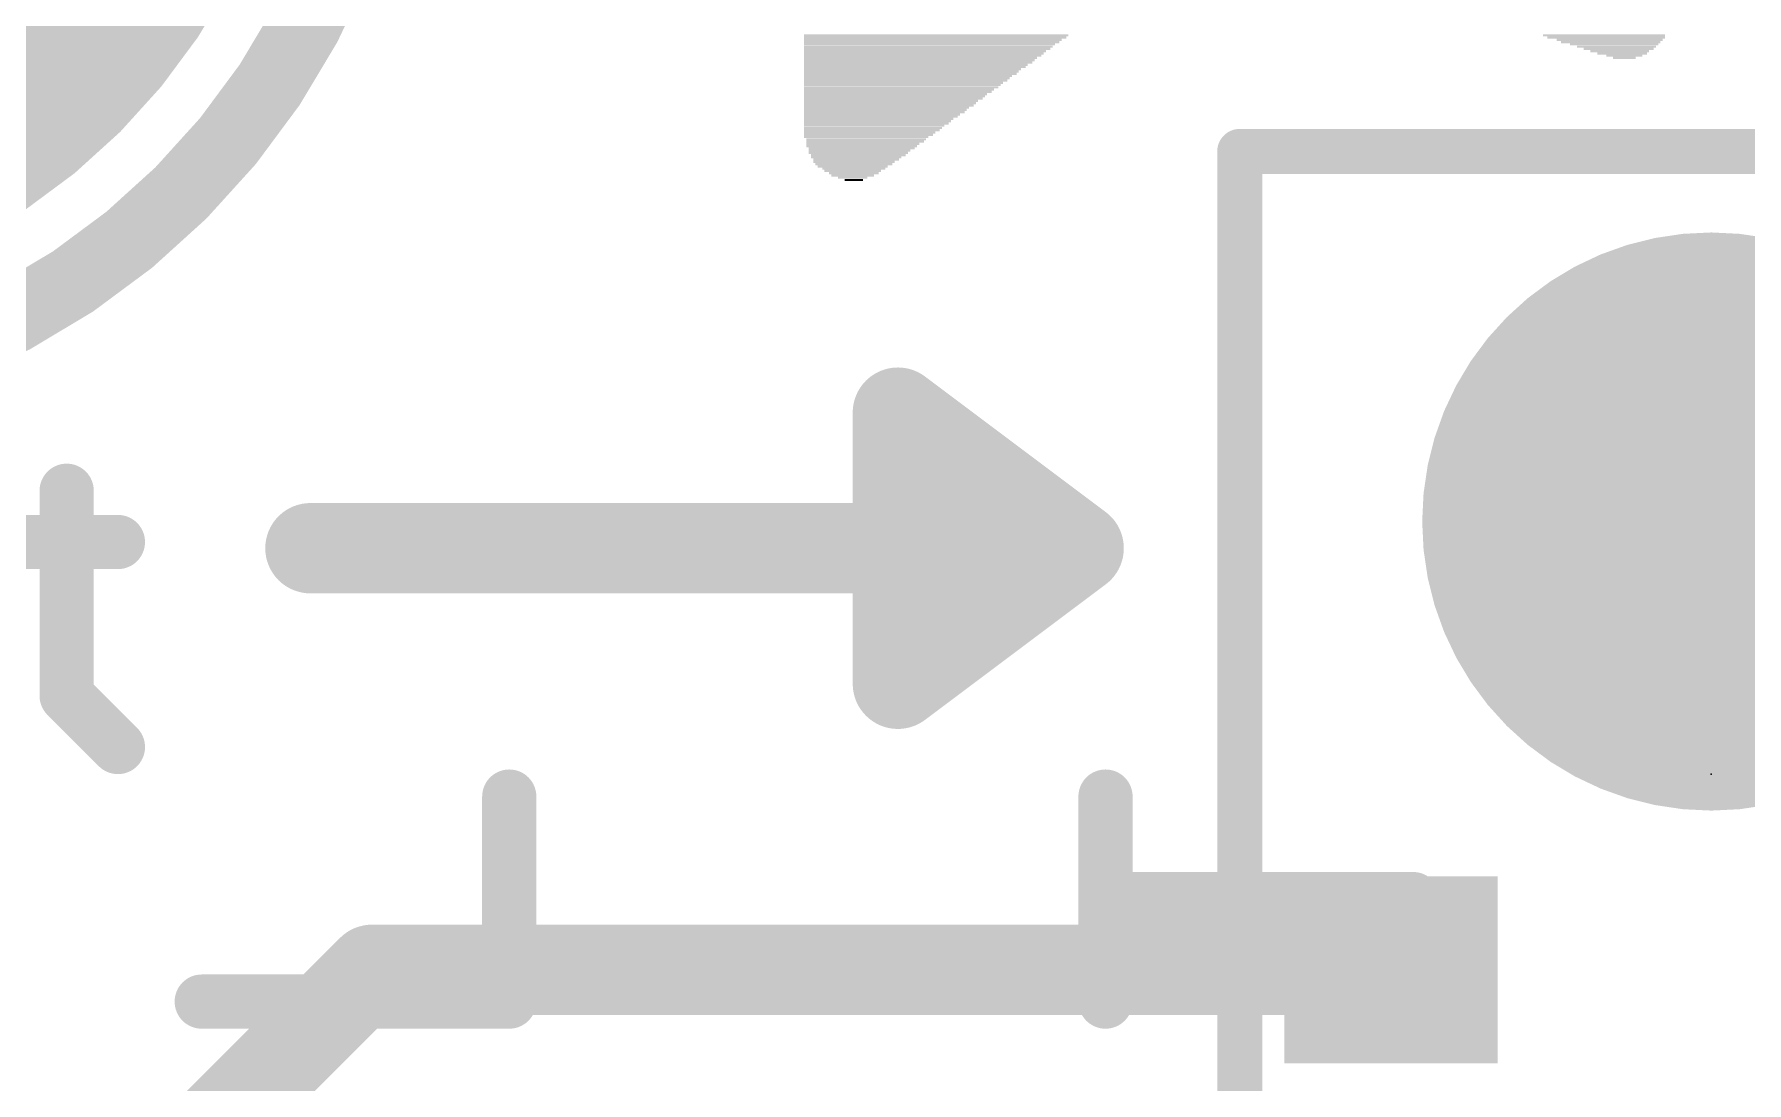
# Model space of a CAD drawing. Extents: x -2.3 to 17.7, y -5.1 to 12.8.
# Drawn here: x 4.558 to 9.371, y 6.245 to 9.192 of the extents above; entities that cross this region are included whole.
import ezdxf

# ---------------------------------------------------------------- set-up
doc = ezdxf.new("R2010")
doc.units = 0
for name, color, linetype in [('16', 132, 'CONTINUOUS'), ('17', 110, 'CONTINUOUS'), ('21', 40, 'CONTINUOUS'), ('22', 6, 'CONTINUOUS'), ('24', 53, 'CONTINUOUS')]:
    doc.layers.add(name, color=color, linetype=linetype)

# ---------------------------------------------------------------- blocks, each defined once
blk = doc.blocks.new('RECT')
blk.add_solid([(-0.5, -0.5), (0.5, -0.5), (-0.5, 0.5), (0.5, 0.5)])
blk = doc.blocks.new('ROUNDP')
at = {"const_width": 0.5}
blk.add_lwpolyline([(0, -0.25, 1), (0, 0.25, 1), (0, -0.25)], format="xyb", dxfattribs=at)

msp = doc.modelspace()

# ---------------------------------------------------------------- linework, layer by layer
at = {"layer": '16', "const_width": 0.254}
for points in [[(5.507, 6.562), (3.771, 4.826)], [(8.371, 6.562), (5.507, 6.562)]]:
    msp.add_lwpolyline(points, dxfattribs=at)
at = {"layer": '16', "const_width": 0.127}
for points in [[(5.507, 6.6255, 1), (5.507, 6.4985)], [(5.5519, 6.5171, 1), (5.4621, 6.6069)], [(8.371, 6.4985, 1), (8.371, 6.6255)]]:
    msp.add_lwpolyline(points, format="xyb", dxfattribs=at)
at = {"layer": '21'}
for points, const_width in [([(3.556, 8.16, 1), (3.556, 12.16, 1), (3.556, 8.16)], 0.2032), ([(7.0231, 8.1788, 1), (6.9469, 8.0772)], 0.127), ([(7.0485, 8.128, 1), (6.9215, 8.128)], 0.127), ([(4.687, 7.9085, 1), (4.6108, 7.9085)], 0.0762), ([(5.334, 7.8105, 1), (5.334, 7.6835)], 0.127), ([(7.5311, 7.6962, 1), (7.4549, 7.7978)], 0.127), ([(7.4549, 7.6962, 1), (7.5311, 7.7978)], 0.127), ([(7.493, 7.6835, 1), (7.493, 7.8105)], 0.127), ([(4.7929, 7.7263, 1), (4.7929, 7.8025)], 0.0762), ([(6.9469, 7.4168, 1), (7.0231, 7.3152)], 0.127), ([(6.9215, 7.366, 1), (7.0485, 7.366)], 0.127), ([(4.6758, 7.3592, 1), (4.6219, 7.3053)], 0.0762), ([(4.6108, 7.3323, 1), (4.687, 7.3323)], 0.0762), ([(4.766, 7.1613, 1), (4.8199, 7.2151)], 0.0762), ([(5.9309, 7.0489, 1), (5.8547, 7.0489)], 0.0762), ([(7.6066, 7.0489, 1), (7.5304, 7.0489)], 0.0762), ([(7.5685, 6.7989, 1), (7.5685, 6.7227)], 0.0762), ([(8.4328, 6.7227, 1), (8.4328, 6.7989)], 0.0762), ([(5.0285, 6.5108, 1), (5.0285, 6.4346)], 0.0762), ([(5.8928, 6.4346, 1), (5.8928, 6.5108)], 0.0762), ([(5.8547, 6.4727, 1), (5.9309, 6.4727)], 0.0762), ([(7.5304, 6.4727, 1), (7.6066, 6.4727)], 0.0762)]:
    msp.add_lwpolyline(points, format="xyb", dxfattribs=dict(at, const_width=const_width))
for points, const_width in [([(7.493, 7.747), (6.985, 8.128)], 0.254), ([(6.985, 8.128), (6.985, 7.366)], 0.254), ([(4.6489, 7.9085), (4.6489, 7.3323)], 0.1524), ([(5.334, 7.747), (7.493, 7.747)], 0.254), ([(6.985, 7.366), (7.493, 7.747)], 0.254), ([(4.5048, 7.7644), (4.7929, 7.7644)], 0.1524), ([(4.6489, 7.3323), (4.7929, 7.1882)], 0.1524), ([(5.8928, 6.4727), (5.8928, 7.0489)], 0.1524), ([(7.5685, 6.4727), (7.5685, 7.0489)], 0.1524), ([(8.4328, 6.7608), (7.5685, 6.7608)], 0.1524), ([(5.0285, 6.4727), (5.8928, 6.4727)], 0.1524)]:
    msp.add_lwpolyline(points, dxfattribs=dict(at, const_width=const_width))
at = {"layer": '22', "const_width": 0.0635}
for points in [[(7.946, 8.8938, 1), (7.946, 8.8302)], [(7.9778, 8.862, 1), (7.9143, 8.862)]]:
    msp.add_lwpolyline(points, format="xyb", dxfattribs=at)
at = {"layer": '22', "const_width": 0.127}
for points in [[(10.596, 8.862), (7.946, 8.862)], [(7.946, 8.862), (7.946, 5.362)]]:
    msp.add_lwpolyline(points, dxfattribs=at)
at = {"layer": '24'}
msp.add_point((9.271, 7.112), dxfattribs=at)

# ---------------------------------------------------------------- block references
at = {"layer": '16', "xscale": 0.6, "yscale": 0.525}
msp.add_blockref('RECT', (8.371, 6.562), dxfattribs=at)
at = {"layer": '17'}
for p, xscale, yscale in [((3.556, 10.16), 3.516, 3.516), ((3.556, 10.16), 3.516, 3.516), ((9.271, 7.822), 1.625, 1.625), ((9.271, 7.822), 1.625, 1.625)]:
    msp.add_blockref('ROUNDP', p, dxfattribs=dict(at, xscale=xscale, yscale=yscale))
at = {"layer": '22', "rotation": 180}
for p, xscale, yscale in [((7.093, 9.1884), 0.7429, 0.0063), ((7.0898, 9.1821), 0.7366, 0.0064), ((7.0835, 9.1758), 0.7239, 0.0063), ((7.0739, 9.1631), 0.7048, 0.0063), ((7.0676, 9.1504), 0.6921, 0.0063), ((7.0612, 9.144), 0.6794, 0.0064), ((7.0803, 9.1694), 0.7175, 0.0064), ((7.0708, 9.1567), 0.6985, 0.0064), ((8.9694, 9.1884), 0.3429, 0.0063), ((8.9757, 9.1821), 0.3302, 0.0064), ((8.9853, 9.1758), 0.2985, 0.0063), ((8.9884, 9.1694), 0.2794, 0.0064), ((8.998, 9.1631), 0.2477, 0.0063), ((9.0043, 9.1567), 0.2222, 0.0064), ((9.0107, 9.1504), 0.1969, 0.0063), ((9.0138, 9.144), 0.1651, 0.0064), ((7.0581, 9.1377), 0.6731, 0.0063), ((7.0549, 9.1313), 0.6667, 0.0064), ((7.0485, 9.125), 0.654, 0.0063), ((7.0454, 9.1186), 0.6477, 0.0064), ((7.0358, 9.1059), 0.6286, 0.0064), ((7.0422, 9.1123), 0.6413, 0.0063), ((7.0327, 9.0996), 0.6223, 0.0063), ((9.0202, 9.1377), 0.1397, 0.0063), ((9.0265, 9.1313), 0.1016, 0.0064), ((9.0266, 9.125), 0.0635, 0.0063), ((7.0072, 9.0615), 0.5715, 0.0063), ((7.0263, 9.0932), 0.6096, 0.0064), ((7.0231, 9.0869), 0.6032, 0.0063), ((7.02, 9.0805), 0.5969, 0.0064), ((7.0136, 9.0742), 0.5842, 0.0063), ((7.0104, 9.0678), 0.5778, 0.0064), ((7.0009, 9.0551), 0.5588, 0.0064), ((6.9977, 9.0488), 0.5524, 0.0063), ((6.9882, 9.0361), 0.5334, 0.0063), ((6.985, 9.0297), 0.527, 0.0064), ((6.9787, 9.0234), 0.5143, 0.0063), ((6.9755, 9.017), 0.508, 0.0064), ((6.9723, 9.0107), 0.5016, 0.0063), ((6.9628, 8.998), 0.4826, 0.0063), ((6.9946, 9.0424), 0.5461, 0.0064), ((6.966, 9.0043), 0.4889, 0.0064), ((6.9405, 8.9662), 0.4381, 0.0064), ((6.931, 8.9535), 0.4191, 0.0064), ((6.9596, 8.9916), 0.4762, 0.0064), ((6.9533, 8.9853), 0.4635, 0.0063), ((6.9501, 8.9789), 0.4572, 0.0064), ((6.9469, 8.9726), 0.4508, 0.0063), ((6.9374, 8.9599), 0.4318, 0.0063), ((6.9024, 8.9091), 0.3619, 0.0063), ((6.9247, 8.9408), 0.4064, 0.0064), ((6.9184, 8.9345), 0.3937, 0.0063), ((6.9152, 8.9281), 0.3873, 0.0064), ((6.912, 8.9218), 0.381, 0.0063), ((6.8961, 8.9027), 0.3492, 0.0064), ((6.9279, 8.9472), 0.4127, 0.0063), ((6.9057, 8.9154), 0.3683, 0.0064), ((6.8961, 8.8963), 0.3366, 0.0063), ((6.8929, 8.89), 0.3302, 0.0064), ((6.8866, 8.8837), 0.3175, 0.0063), ((6.8834, 8.8773), 0.3112, 0.0064), ((6.8834, 8.871), 0.2984, 0.0063), ((6.8739, 8.8582), 0.2794, 0.0063), ((6.8771, 8.8646), 0.2857, 0.0064), ((6.8739, 8.8519), 0.2667, 0.0064), ((6.8675, 8.8456), 0.254, 0.0063), ((6.8612, 8.8329), 0.2286, 0.0063), ((6.8676, 8.8392), 0.2413, 0.0064), ((6.8612, 8.8265), 0.2159, 0.0064), ((6.858, 8.8201), 0.1968, 0.0063), ((6.8612, 8.8138), 0.1778, 0.0064), ((6.858, 8.8075), 0.1588, 0.0063), ((6.8612, 8.8011), 0.1397, 0.0064), ((6.858, 8.7948), 0.1206, 0.0063), ((6.858, 8.7884), 0.0826, 0.0064), ((6.8612, 8.782), 0.0508, 0.0063)]:
    msp.add_blockref('RECT', p, dxfattribs=dict(at, xscale=xscale, yscale=yscale))

doc.saveas('drawing.dxf')
